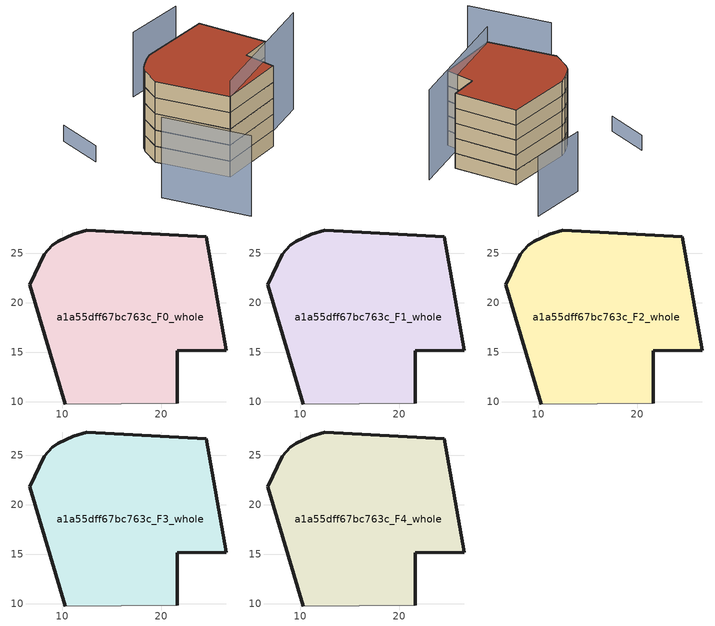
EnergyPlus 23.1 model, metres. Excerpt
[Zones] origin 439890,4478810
a1a55dff67bc763c_F0_whole
 floor ground (EU_floor_Construction): 21.61,9.85 21.59,15.14 26.54,15.21 24.52,26.66 12.47,27.34 11.14,26.92 9.62,26.21 8.98,25.82 8.21,24.91 6.74,21.83 10.32,9.79 z0
 wall outside (EU_wall_Construction): 10.32,9.79 6.74,21.83 8.21,24.91 8.98,25.82 9.62,26.21 11.14,26.92 12.47,27.34 24.52,26.66 26.54,15.21 21.59,15.14 21.61,9.85 z0:3
 wall adiabatic (EU_wall_Construction): 21.61,9.85 10.32,9.79 z0:3
a1a55dff67bc763c_F1_whole
 floor to a1a55dff67bc763c_F0_whole (EU_floor_Construction): 21.61,9.85 21.59,15.14 26.54,15.21 24.52,26.66 12.46,27.34 11.14,26.92 9.62,26.21 8.98,25.82 8.21,24.91 6.74,21.83 10.31,9.79 z3
 wall outside (EU_wall_Construction): 10.32,9.79 6.74,21.83 8.21,24.91 8.98,25.82 9.62,26.21 11.14,26.92 12.47,27.34 24.52,26.66 26.54,15.21 21.59,15.14 21.61,9.85 z3:6
 wall adiabatic (EU_wall_Construction): 21.61,9.85 10.32,9.79 z3:6
a1a55dff67bc763c_F2_whole
 floor to a1a55dff67bc763c_F1_whole (EU_floor_Construction): 21.61,9.85 21.59,15.14 26.54,15.21 24.52,26.66 12.46,27.34 11.14,26.92 9.62,26.21 8.98,25.82 8.21,24.91 6.74,21.83 10.31,9.79 z6
 wall outside (EU_wall_Construction): 10.32,9.79 6.74,21.83 8.21,24.91 8.98,25.82 9.62,26.21 11.14,26.92 12.47,27.34 24.52,26.66 26.54,15.21 21.59,15.14 21.61,9.85 z6:9
 wall adiabatic (EU_wall_Construction): 21.61,9.85 10.32,9.79 z6:9
a1a55dff67bc763c_F3_whole
 floor to a1a55dff67bc763c_F2_whole (EU_floor_Construction): 21.61,9.85 21.59,15.14 26.54,15.21 24.52,26.66 12.46,27.34 11.14,26.92 9.62,26.21 8.98,25.82 8.21,24.91 6.74,21.83 10.31,9.79 z9
 wall outside (EU_wall_Construction): 10.32,9.79 6.74,21.83 8.21,24.91 8.98,25.82 9.62,26.21 11.14,26.92 12.47,27.34 24.52,26.66 26.54,15.21 21.59,15.14 21.61,9.85 z9:12
 wall adiabatic (EU_wall_Construction): 21.61,9.85 10.32,9.79 z9:12
a1a55dff67bc763c_F4_whole
 floor to a1a55dff67bc763c_F3_whole (EU_floor_Construction): 21.61,9.85 21.59,15.14 26.54,15.21 24.52,26.66 12.46,27.34 11.14,26.92 9.62,26.21 8.98,25.82 8.21,24.91 6.74,21.83 10.31,9.79 z12
 wall outside (EU_wall_Construction): 10.32,9.79 6.74,21.83 8.21,24.91 8.98,25.82 9.62,26.21 11.14,26.92 12.47,27.34 24.52,26.66 26.54,15.21 21.59,15.14 21.61,9.85 z12:15
 wall adiabatic (EU_wall_Construction): 21.61,9.85 10.32,9.79 z12:15
 roof outside (EU_roof_Construction): 24.52,26.66 26.54,15.21 21.59,15.14 21.61,9.85 10.32,9.79 6.74,21.83 8.21,24.91 8.98,25.82 9.62,26.21 11.14,26.92 12.47,27.34 z15
shading: 10.32,9.8 32.08,13.86 z0:18; -0.95,14.78 3.3,0.34 z0:15; 2.99,37.04 1.2,29.39 z0:3; 30.07,35.47 19.88,36.15 z0:12
[Building]
EU S2 Campaign: North Axis=0; Terrain=City; Solar Distribution=FullExterior
[Site:Location]
Madrid: Latitude=40.5; Longitude=-3.5; Time Zone=1; Elevation=609
[SizingPeriod:WeatherFileDays]
AnnualSizingPeriod: Begin Month=1; Begin Day of Month=1; End Month=12; End Day of Month=31; Day of Week for Start Day=Monday; Use Weather File Daylight Saving Period=No; Use Weather File Rain and Snow Indicators=No
[MATERIAL]
EU_InternalMass_Material: Roughness=MediumRough; Thickness=0.1; Conductivity=1; Density=1800; Specific Heat=900; Thermal Absorptance=0.9; Solar Absorptance=0.7; Visible Absorptance=0.7
[MATERIAL:NOMASS] Roughness=MediumRough; Thermal Absorptance=0.9; Solar Absorptance=0.7; Visible Absorptance=0.7
Name | Thermal Resistance
EU_wall_NoMass | 1.60022
EU_roof_NoMass | 1.57597
EU_floor_NoMass | 0.470652
[CONSTRUCTION]
EU_wall_Construction: EU_wall_NoMass
EU_roof_Construction: EU_roof_NoMass
EU_floor_Construction: EU_floor_NoMass
EU_InternalMass_Construction: EU_InternalMass_Material
[ZONE] Type=1; Multiplier=1; Ceiling Height=autocalculate; Volume=816.841; Floor Area=autocalculate; Part of Total Floor Area=Yes
a1a55dff67bc763c_F0_whole; a1a55dff67bc763c_F1_whole; a1a55dff67bc763c_F2_whole; a1a55dff67bc763c_F3_whole; a1a55dff67bc763c_F4_whole
[INTERNALMASS] Construction=EU_InternalMass_Construction; Surface Area=272.28
Name | Zone or ZoneList
a1a55dff67bc763c_F0_whole_EU_InternalMass | a1a55dff67bc763c_F0_whole
a1a55dff67bc763c_F1_whole_EU_InternalMass | a1a55dff67bc763c_F1_whole
a1a55dff67bc763c_F2_whole_EU_InternalMass | a1a55dff67bc763c_F2_whole
a1a55dff67bc763c_F3_whole_EU_InternalMass | a1a55dff67bc763c_F3_whole
a1a55dff67bc763c_F4_whole_EU_InternalMass | a1a55dff67bc763c_F4_whole
[OTHEREQUIPMENT] Fuel Type=Electricity; Design Level Calculation Method=Watts/Area; Power per Zone Floor Area=1; Fraction Latent=0; Fraction Radiant=0; Fraction Lost=0; Carbon Dioxide Generation Rate=0; EndUse Subcategory=EU_Step8_InternalGains
Name | Zone or ZoneList or Space or SpaceList | Schedule
EU_Step8_InternalGain_a1a55dff67bc763c_F0_whole_f000 | a1a55dff67bc763c_F0_whole | EU_Step8_GainSchedule_a1a55dff67bc763c_F0_whole_f000
EU_Step8_InternalGain_a1a55dff67bc763c_F1_whole_f000 | a1a55dff67bc763c_F1_whole | EU_Step8_GainSchedule_a1a55dff67bc763c_F1_whole_f000
EU_Step8_InternalGain_a1a55dff67bc763c_F2_whole_f000 | a1a55dff67bc763c_F2_whole | EU_Step8_GainSchedule_a1a55dff67bc763c_F2_whole_f000
EU_Step8_InternalGain_a1a55dff67bc763c_F3_whole_f000 | a1a55dff67bc763c_F3_whole | EU_Step8_GainSchedule_a1a55dff67bc763c_F3_whole_f000
EU_Step8_InternalGain_a1a55dff67bc763c_F4_whole_f000 | a1a55dff67bc763c_F4_whole | EU_Step8_GainSchedule_a1a55dff67bc763c_F4_whole_f000
[ZONEVENTILATION:DESIGNFLOWRATE] Schedule=EU_AlwaysOn; Design Flow Rate Calculation Method=AirChanges/Hour; Air Changes per Hour=0.480704; Ventilation Type=Natural; Fan Pressure Rise=0; Fan Total Efficiency=1; Constant Term Coefficient=1; Temperature Term Coefficient=0; Velocity Term Coefficient=0; Velocity Squared Term Coefficient=0; Minimum Indoor Temperature=-100; Maximum Indoor Temperature=100; Delta Temperature=-100; Minimum Outdoor Temperature=-100; Maximum Outdoor Temperature=100; Maximum Wind Speed=40
Name | Zone or ZoneList or Space or SpaceList
EU_ConstantAir_a1a55dff67bc763c_F0_whole | a1a55dff67bc763c_F0_whole
EU_ConstantAir_a1a55dff67bc763c_F1_whole | a1a55dff67bc763c_F1_whole
EU_ConstantAir_a1a55dff67bc763c_F2_whole | a1a55dff67bc763c_F2_whole
EU_ConstantAir_a1a55dff67bc763c_F3_whole | a1a55dff67bc763c_F3_whole
EU_ConstantAir_a1a55dff67bc763c_F4_whole | a1a55dff67bc763c_F4_whole
[HVACTEMPLATE:THERMOSTAT] Constant Heating Setpoint=20; Constant Cooling Setpoint=50
EU_HeatOnly_a1a55dff67bc763c_F0_whole; EU_HeatOnly_a1a55dff67bc763c_F1_whole; EU_HeatOnly_a1a55dff67bc763c_F2_whole; EU_HeatOnly_a1a55dff67bc763c_F3_whole; EU_HeatOnly_a1a55dff67bc763c_F4_whole
[HVACTEMPLATE:ZONE:IDEALLOADSAIRSYSTEM] System Availability Schedule=EU_AlwaysOn; Maximum Heating Supply Air Temperature=50; Minimum Cooling Supply Air Temperature=13; Maximum Heating Supply Air Humidity Ratio=0.0156; Minimum Cooling Supply Air Humidity Ratio=0.0077; Heating Limit=NoLimit; Cooling Limit=NoLimit; Heating Availability Schedule=EU_AlwaysOn; Cooling Availability Schedule=EU_CoolingOff; Dehumidification Control Type=ConstantSensibleHeatRatio; Cooling Sensible Heat Ratio=0.7; Dehumidification Setpoint=60; Humidification Control Type=None; Humidification Setpoint=30; Outdoor Air Method=None; Outdoor Air Flow Rate per Person=0.00944; Outdoor Air Flow Rate per Zone Floor Area=0; Outdoor Air Flow Rate per Zone=0; Demand Controlled Ventilation Type=None; Outdoor Air Economizer Type=NoEconomizer; Heat Recovery Type=None; Sensible Heat Recovery Effectiveness=0.7; Latent Heat Recovery Effectiveness=0.65
Name | Template Thermostat
a1a55dff67bc763c_F0_whole | EU_HeatOnly_a1a55dff67bc763c_F0_whole
a1a55dff67bc763c_F1_whole | EU_HeatOnly_a1a55dff67bc763c_F1_whole
a1a55dff67bc763c_F2_whole | EU_HeatOnly_a1a55dff67bc763c_F2_whole
a1a55dff67bc763c_F3_whole | EU_HeatOnly_a1a55dff67bc763c_F3_whole
a1a55dff67bc763c_F4_whole | EU_HeatOnly_a1a55dff67bc763c_F4_whole
[SIZING:ZONE] Zone Cooling Design Supply Air Temperature Input Method=SupplyAirTemperature; Zone Cooling Design Supply Air Temperature=13; Zone Heating Design Supply Air Temperature Input Method=SupplyAirTemperature; Zone Heating Design Supply Air Temperature=50; Zone Cooling Design Supply Air Humidity Ratio=0.008; Zone Heating Design Supply Air Humidity Ratio=0.008; Cooling Design Air Flow Method=DesignDay; Cooling Design Air Flow Rate=0; Cooling Minimum Air Flow per Zone Floor Area=0.000762; Cooling Minimum Air Flow=0; Cooling Minimum Air Flow Fraction=0.2; Heating Design Air Flow Method=DesignDay; Heating Design Air Flow Rate=0; Heating Maximum Air Flow per Zone Floor Area=0.002032; Heating Maximum Air Flow=0.141576; Heating Maximum Air Flow Fraction=0.3; Account for Dedicated Outdoor Air System=No; Dedicated Outdoor Air System Control Strategy=NeutralSupplyAir; Dedicated Outdoor Air Low Setpoint Temperature for Design=autosize; Dedicated Outdoor Air High Setpoint Temperature for Design=autosize; Zone Load Sizing Method=Sensible Load Only No Latent Load; Zone Latent Cooling Design Supply Air Humidity Ratio Input Method=HumidityRatioDifference; Zone Cooling Design Supply Air Humidity Ratio Difference=0.005; Zone Latent Heating Design Supply Air Humidity Ratio Input Method=HumidityRatioDifference; Zone Humidification Design Supply Air Humidity Ratio Difference=0.005
a1a55dff67bc763c_F0_whole; a1a55dff67bc763c_F1_whole; a1a55dff67bc763c_F2_whole; a1a55dff67bc763c_F3_whole; a1a55dff67bc763c_F4_whole
[SCHEDULE:CONSTANT]
Name | Hourly Value
EU_AlwaysOn | 1
EU_CoolingOff | 0
[SCHEDULE:FILE] Column Number=1; Rows to Skip at Top=0; Number of Hours of Data=8760; Column Separator=Comma; Interpolate to Timestep=No; Minutes per Item=60; Adjust Schedule for Daylight Savings=Yes
Name | File
EU_Step8_GainSchedule_a1a55dff67bc763c_F0_whole_f000 | ../../schedules/a1a55dff67bc763c/a1a55dff67bc763c_F0_whole_f000_gain.csv
EU_Step8_GainSchedule_a1a55dff67bc763c_F1_whole_f000 | ../../schedules/a1a55dff67bc763c/a1a55dff67bc763c_F1_whole_f000_gain.csv
EU_Step8_GainSchedule_a1a55dff67bc763c_F2_whole_f000 | ../../schedules/a1a55dff67bc763c/a1a55dff67bc763c_F2_whole_f000_gain.csv
EU_Step8_GainSchedule_a1a55dff67bc763c_F3_whole_f000 | ../../schedules/a1a55dff67bc763c/a1a55dff67bc763c_F3_whole_f000_gain.csv
EU_Step8_GainSchedule_a1a55dff67bc763c_F4_whole_f000 | ../../schedules/a1a55dff67bc763c/a1a55dff67bc763c_F4_whole_f000_gain.csv
